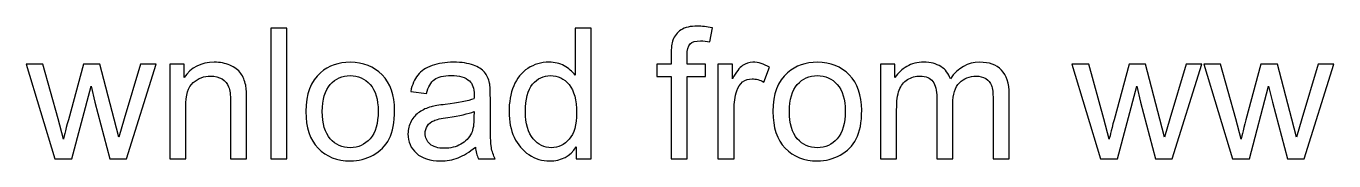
# Model space of a CAD drawing. Header units: millimetres. Extents: x -310 to 676, y -419 to 250.
# Drawn here: x 149.7 to 317.6, y -419.5 to -402.2 of the extents above; entities that cross this region are included whole.
import ezdxf

# ---------------------------------------------------------------- set-up
doc = ezdxf.new("R2010")
doc.units = ezdxf.units.MM
doc.header["$MEASUREMENT"] = 0
doc.layers.add('Layer 1', color=7, linetype='Continuous')

msp = doc.modelspace()

# ---------------------------------------------------------------- linework, layer by layer
at = {"layer": 'Layer 1', "color": 250}
for points, knots in [([(181.1174, -419.2338), (181.1174, -419.2338), (181.1174, -402.4363), (181.1174, -402.4363), (181.1174, -402.4363), (181.1174, -402.4363), (183.1819, -402.4363), (183.1819, -402.4363), (183.1819, -402.4363), (183.1819, -402.4363), (183.1819, -419.2338), (183.1819, -419.2338), (183.1819, -419.2338), (183.1819, -419.2338), (181.1174, -419.2338), (181.1174, -419.2338)], [0, 0, 0, 0, 0.2, 0.2, 0.2, 0.2, 0.4, 0.4, 0.4, 0.4, 0.6, 0.6, 0.6, 0.6, 1, 1, 1, 1]), ([(220.3311, -419.2338), (220.3311, -419.2338), (220.3311, -417.6893), (220.3311, -417.6893), (220.3311, -417.6893), (219.5609, -418.8897), (218.427, -419.4919), (216.9294, -419.4919), (216.9294, -419.4919), (215.9597, -419.4919), (215.0682, -419.226), (214.2589, -418.6903), (214.2589, -418.6903), (213.4456, -418.1585), (212.8161, -417.4117), (212.3664, -416.4577), (212.3664, -416.4577), (211.9207, -415.4997), (211.6978, -414.401), (211.6978, -413.1576), (211.6978, -413.1576), (211.6978, -411.9455), (211.9011, -410.8468), (212.3038, -409.8575), (212.3038, -409.8575), (212.7105, -408.8722), (213.3165, -408.1137), (214.1259, -407.5897), (214.1259, -407.5897), (214.9314, -407.0619), (215.8385, -406.7999), (216.8356, -406.7999), (216.8356, -406.7999), (217.5707, -406.7999), (218.2236, -406.9563), (218.7945, -407.2652), (218.7945, -407.2652), (219.3654, -407.5741), (219.8307, -407.9807), (220.1904, -408.4773), (220.1904, -408.4773), (220.1904, -408.4773), (220.1904, -402.4363), (220.1904, -402.4363), (220.1904, -402.4363), (220.1904, -402.4363), (222.2549, -402.4363), (222.2549, -402.4363), (222.2549, -402.4363), (222.2549, -402.4363), (222.2549, -419.2338), (222.2549, -419.2338), (222.2549, -419.2338), (222.2549, -419.2338), (220.3311, -419.2338), (220.3311, -419.2338)], [0, 0, 0, 0, 0.06666667, 0.06666667, 0.06666667, 0.06666667, 0.13333333, 0.13333333, 0.13333333, 0.13333333, 0.2, 0.2, 0.2, 0.2, 0.26666667, 0.26666667, 0.26666667, 0.26666667, 0.33333333, 0.33333333, 0.33333333, 0.33333333, 0.4, 0.4, 0.4, 0.4, 0.46666667, 0.46666667, 0.46666667, 0.46666667, 0.53333333, 0.53333333, 0.53333333, 0.53333333, 0.6, 0.6, 0.6, 0.6, 0.66666667, 0.66666667, 0.66666667, 0.66666667, 0.73333333, 0.73333333, 0.73333333, 0.73333333, 0.8, 0.8, 0.8, 0.8, 0.86666667, 0.86666667, 0.86666667, 0.86666667, 1, 1, 1, 1]), ([(232.5304, -419.2338), (232.5304, -419.2338), (232.5304, -408.6532), (232.5304, -408.6532), (232.5304, -408.6532), (232.5304, -408.6532), (230.7005, -408.6532), (230.7005, -408.6532), (230.7005, -408.6532), (230.7005, -408.6532), (230.7005, -407.058), (230.7005, -407.058), (230.7005, -407.058), (230.7005, -407.058), (232.5304, -407.058), (232.5304, -407.058), (232.5304, -407.058), (232.5304, -407.058), (232.5304, -405.7676), (232.5304, -405.7676), (232.5304, -405.7676), (232.5304, -404.9504), (232.6008, -404.3444), (232.7455, -403.9495), (232.7455, -403.9495), (232.9449, -403.4177), (233.289, -402.9837), (233.7895, -402.6513), (233.7895, -402.6513), (234.286, -402.319), (234.9859, -402.1548), (235.8852, -402.1548), (235.8852, -402.1548), (236.4678, -402.1548), (237.1091, -402.2252), (237.8129, -402.362), (237.8129, -402.362), (237.8129, -402.362), (237.504, -404.1684), (237.504, -404.1684), (237.504, -404.1684), (237.0739, -404.0942), (236.6712, -404.0551), (236.288, -404.0551), (236.288, -404.0551), (235.6624, -404.0551), (235.2205, -404.188), (234.9586, -404.4539), (234.9586, -404.4539), (234.7005, -404.7198), (234.5715, -405.2163), (234.5715, -405.9436), (234.5715, -405.9436), (234.5715, -405.9436), (234.5715, -407.058), (234.5715, -407.058), (234.5715, -407.058), (234.5715, -407.058), (236.941, -407.058), (236.941, -407.058), (236.941, -407.058), (236.941, -407.058), (236.941, -408.6532), (236.941, -408.6532), (236.941, -408.6532), (236.941, -408.6532), (234.5949, -408.6532), (234.5949, -408.6532), (234.5949, -408.6532), (234.5949, -408.6532), (234.5949, -419.2338), (234.5949, -419.2338), (234.5949, -419.2338), (234.5949, -419.2338), (232.5304, -419.2338), (232.5304, -419.2338)], [0, 0, 0, 0, 0.05, 0.05, 0.05, 0.05, 0.1, 0.1, 0.1, 0.1, 0.15, 0.15, 0.15, 0.15, 0.2, 0.2, 0.2, 0.2, 0.25, 0.25, 0.25, 0.25, 0.3, 0.3, 0.3, 0.3, 0.35, 0.35, 0.35, 0.35, 0.4, 0.4, 0.4, 0.4, 0.45, 0.45, 0.45, 0.45, 0.5, 0.5, 0.5, 0.5, 0.55, 0.55, 0.55, 0.55, 0.6, 0.6, 0.6, 0.6, 0.65, 0.65, 0.65, 0.65, 0.7, 0.7, 0.7, 0.7, 0.75, 0.75, 0.75, 0.75, 0.8, 0.8, 0.8, 0.8, 0.85, 0.85, 0.85, 0.85, 0.9, 0.9, 0.9, 0.9, 1, 1, 1, 1]), ([(153.3639, -419.2338), (153.3639, -419.2338), (149.6846, -407.058), (149.6846, -407.058), (149.6846, -407.058), (149.6846, -407.058), (151.8429, -407.058), (151.8429, -407.058), (151.8429, -407.058), (151.8429, -407.058), (153.7862, -414.0843), (153.7862, -414.0843), (153.7862, -414.0843), (153.7862, -414.0843), (154.4743, -416.7001), (154.4743, -416.7001), (154.4743, -416.7001), (154.5017, -416.5711), (154.7129, -415.7343), (155.1039, -414.1899), (155.1039, -414.1899), (155.1039, -414.1899), (157.0315, -407.058), (157.0315, -407.058), (157.0315, -407.058), (157.0315, -407.058), (159.1468, -407.058), (159.1468, -407.058), (159.1468, -407.058), (159.1468, -407.058), (160.9806, -414.1273), (160.9806, -414.1273), (160.9806, -414.1273), (160.9806, -414.1273), (161.5789, -416.4459), (161.5789, -416.4459), (161.5789, -416.4459), (161.5789, -416.4459), (162.2788, -414.096), (162.2788, -414.096), (162.2788, -414.096), (162.2788, -414.096), (164.3824, -407.058), (164.3824, -407.058), (164.3824, -407.058), (164.3824, -407.058), (166.3882, -407.058), (166.3882, -407.058), (166.3882, -407.058), (166.3882, -407.058), (162.5681, -419.2338), (162.5681, -419.2338), (162.5681, -419.2338), (162.5681, -419.2338), (160.4332, -419.2338), (160.4332, -419.2338), (160.4332, -419.2338), (160.4332, -419.2338), (158.5017, -411.9494), (158.5017, -411.9494), (158.5017, -411.9494), (158.5017, -411.9494), (158.0129, -409.8654), (158.0129, -409.8654), (158.0129, -409.8654), (158.0129, -409.8654), (155.5496, -419.2338), (155.5496, -419.2338), (155.5496, -419.2338), (155.5496, -419.2338), (153.3639, -419.2338), (153.3639, -419.2338)], [0, 0, 0, 0, 0.05263158, 0.05263158, 0.05263158, 0.05263158, 0.10526316, 0.10526316, 0.10526316, 0.10526316, 0.15789474, 0.15789474, 0.15789474, 0.15789474, 0.21052632, 0.21052632, 0.21052632, 0.21052632, 0.26315789, 0.26315789, 0.26315789, 0.26315789, 0.31578947, 0.31578947, 0.31578947, 0.31578947, 0.36842105, 0.36842105, 0.36842105, 0.36842105, 0.42105263, 0.42105263, 0.42105263, 0.42105263, 0.47368421, 0.47368421, 0.47368421, 0.47368421, 0.52631579, 0.52631579, 0.52631579, 0.52631579, 0.57894737, 0.57894737, 0.57894737, 0.57894737, 0.63157895, 0.63157895, 0.63157895, 0.63157895, 0.68421053, 0.68421053, 0.68421053, 0.68421053, 0.73684211, 0.73684211, 0.73684211, 0.73684211, 0.78947368, 0.78947368, 0.78947368, 0.78947368, 0.84210526, 0.84210526, 0.84210526, 0.84210526, 0.89473684, 0.89473684, 0.89473684, 0.89473684, 1, 1, 1, 1]), ([(168.1165, -419.2338), (168.1165, -419.2338), (168.1165, -407.058), (168.1165, -407.058), (168.1165, -407.058), (168.1165, -407.058), (169.9698, -407.058), (169.9698, -407.058), (169.9698, -407.058), (169.9698, -407.058), (169.9698, -408.7862), (169.9698, -408.7862), (169.9698, -408.7862), (170.8613, -407.4607), (172.1516, -406.7999), (173.8369, -406.7999), (173.8369, -406.7999), (174.5719, -406.7999), (175.2445, -406.9328), (175.8583, -407.1948), (175.8583, -407.1948), (176.4722, -407.4568), (176.9336, -407.8048), (177.2386, -408.231), (177.2386, -408.231), (177.5436, -408.6572), (177.7586, -409.1655), (177.8798, -409.752), (177.8798, -409.752), (177.9541, -410.1352), (177.9932, -410.8038), (177.9932, -411.7578), (177.9932, -411.7578), (177.9932, -411.7578), (177.9932, -419.2338), (177.9932, -419.2338), (177.9932, -419.2338), (177.9932, -419.2338), (175.9287, -419.2338), (175.9287, -419.2338), (175.9287, -419.2338), (175.9287, -419.2338), (175.9287, -411.836), (175.9287, -411.836), (175.9287, -411.836), (175.9287, -410.9954), (175.8505, -410.3658), (175.6902, -409.9514), (175.6902, -409.9514), (175.5299, -409.5369), (175.2445, -409.2046), (174.8378, -408.9543), (174.8378, -408.9543), (174.4312, -408.708), (173.9502, -408.5829), (173.4028, -408.5829), (173.4028, -408.5829), (172.527, -408.5829), (171.7724, -408.8605), (171.135, -409.4196), (171.135, -409.4196), (170.4977, -409.9748), (170.181, -411.0345), (170.181, -412.5907), (170.181, -412.5907), (170.181, -412.5907), (170.181, -419.2338), (170.181, -419.2338), (170.181, -419.2338), (170.181, -419.2338), (168.1165, -419.2338), (168.1165, -419.2338)], [0, 0, 0, 0, 0.05263158, 0.05263158, 0.05263158, 0.05263158, 0.10526316, 0.10526316, 0.10526316, 0.10526316, 0.15789474, 0.15789474, 0.15789474, 0.15789474, 0.21052632, 0.21052632, 0.21052632, 0.21052632, 0.26315789, 0.26315789, 0.26315789, 0.26315789, 0.31578947, 0.31578947, 0.31578947, 0.31578947, 0.36842105, 0.36842105, 0.36842105, 0.36842105, 0.42105263, 0.42105263, 0.42105263, 0.42105263, 0.47368421, 0.47368421, 0.47368421, 0.47368421, 0.52631579, 0.52631579, 0.52631579, 0.52631579, 0.57894737, 0.57894737, 0.57894737, 0.57894737, 0.63157895, 0.63157895, 0.63157895, 0.63157895, 0.68421053, 0.68421053, 0.68421053, 0.68421053, 0.73684211, 0.73684211, 0.73684211, 0.73684211, 0.78947368, 0.78947368, 0.78947368, 0.78947368, 0.84210526, 0.84210526, 0.84210526, 0.84210526, 0.89473684, 0.89473684, 0.89473684, 0.89473684, 1, 1, 1, 1]), ([(185.6022, -413.1459), (185.6022, -410.8976), (186.2278, -409.2319), (187.4829, -408.1489), (187.4829, -408.1489), (188.5269, -407.2495), (189.8055, -406.7999), (191.3108, -406.7999), (191.3108, -406.7999), (192.9804, -406.7999), (194.3489, -407.3473), (195.4125, -408.4421), (195.4125, -408.4421), (196.4721, -409.533), (197.0038, -411.0462), (197.0038, -412.9738), (197.0038, -412.9738), (197.0038, -414.5379), (196.7692, -415.7656), (196.3, -416.661), (196.3, -416.661), (195.8308, -417.5564), (195.1466, -418.2524), (194.2473, -418.749), (194.2473, -418.749), (193.3519, -419.2455), (192.3705, -419.4919), (191.3108, -419.4919), (191.3108, -419.4919), (189.6061, -419.4919), (188.2297, -418.9484), (187.1779, -417.8575), (187.1779, -417.8575), (186.1261, -416.7666), (185.6022, -415.1947), (185.6022, -413.1459)], [0, 0, 0, 0, 0.1, 0.1, 0.1, 0.1, 0.2, 0.2, 0.2, 0.2, 0.3, 0.3, 0.3, 0.3, 0.4, 0.4, 0.4, 0.4, 0.5, 0.5, 0.5, 0.5, 0.6, 0.6, 0.6, 0.6, 0.7, 0.7, 0.7, 0.7, 0.8, 0.8, 0.8, 0.8, 1, 1, 1, 1]), ([(207.3772, -417.7089), (206.6108, -418.3619), (205.8718, -418.8193), (205.1641, -419.0891), (205.1641, -419.0891), (204.4564, -419.3589), (203.6978, -419.4919), (202.8846, -419.4919), (202.8846, -419.4919), (201.5473, -419.4919), (200.519, -419.1673), (199.7995, -418.5144), (199.7995, -418.5144), (199.0801, -417.8653), (198.7204, -417.0325), (198.7204, -416.0198), (198.7204, -416.0198), (198.7204, -415.4254), (198.8572, -414.8819), (199.127, -414.3893), (199.127, -414.3893), (199.4007, -413.8966), (199.7565, -413.5056), (200.1944, -413.2084), (200.1944, -413.2084), (200.6363, -412.9113), (201.1289, -412.6845), (201.6803, -412.532), (201.6803, -412.532), (202.0869, -412.4264), (202.7008, -412.3248), (203.518, -412.2231), (203.518, -412.2231), (205.1837, -412.0276), (206.4153, -411.7891), (207.2012, -411.5154), (207.2012, -411.5154), (207.209, -411.2339), (207.213, -411.054), (207.213, -410.9797), (207.213, -410.9797), (207.213, -410.143), (207.0175, -409.5526), (206.6265, -409.2085), (206.6265, -409.2085), (206.0986, -408.7432), (205.3127, -408.5125), (204.2726, -408.5125), (204.2726, -408.5125), (203.299, -408.5125), (202.5796, -408.6845), (202.1182, -409.0247), (202.1182, -409.0247), (201.6529, -409.3649), (201.3127, -409.967), (201.0898, -410.835), (201.0898, -410.835), (201.0898, -410.835), (199.0723, -410.5535), (199.0723, -410.5535), (199.0723, -410.5535), (199.256, -409.6894), (199.5571, -408.9895), (199.9794, -408.4577), (199.9794, -408.4577), (200.4017, -407.926), (201.0116, -407.5193), (201.8093, -407.23), (201.8093, -407.23), (202.603, -406.9446), (203.5297, -406.7999), (204.5776, -406.7999), (204.5776, -406.7999), (205.6177, -406.7999), (206.4661, -406.9211), (207.1191, -407.1674), (207.1191, -407.1674), (207.7682, -407.4138), (208.2491, -407.7188), (208.5541, -408.0902), (208.5541, -408.0902), (208.8591, -408.4617), (209.0741, -408.9309), (209.1993, -409.4978), (209.1993, -409.4978), (209.2657, -409.8497), (209.3009, -410.4831), (209.3009, -411.3942), (209.3009, -411.3942), (209.3009, -411.3942), (209.3009, -414.1312), (209.3009, -414.1312), (209.3009, -414.1312), (209.3009, -416.0432), (209.3439, -417.2514), (209.4299, -417.7636), (209.4299, -417.7636), (209.5121, -418.2758), (209.6841, -418.7646), (209.9343, -419.2338), (209.9343, -419.2338), (209.9343, -419.2338), (207.776, -419.2338), (207.776, -419.2338), (207.776, -419.2338), (207.5688, -418.7998), (207.4358, -418.2915), (207.3772, -417.7089)], [0, 0, 0, 0, 0.03571429, 0.03571429, 0.03571429, 0.03571429, 0.07142857, 0.07142857, 0.07142857, 0.07142857, 0.10714286, 0.10714286, 0.10714286, 0.10714286, 0.14285714, 0.14285714, 0.14285714, 0.14285714, 0.17857143, 0.17857143, 0.17857143, 0.17857143, 0.21428571, 0.21428571, 0.21428571, 0.21428571, 0.25, 0.25, 0.25, 0.25, 0.28571429, 0.28571429, 0.28571429, 0.28571429, 0.32142857, 0.32142857, 0.32142857, 0.32142857, 0.35714286, 0.35714286, 0.35714286, 0.35714286, 0.39285714, 0.39285714, 0.39285714, 0.39285714, 0.42857143, 0.42857143, 0.42857143, 0.42857143, 0.46428571, 0.46428571, 0.46428571, 0.46428571, 0.5, 0.5, 0.5, 0.5, 0.53571429, 0.53571429, 0.53571429, 0.53571429, 0.57142857, 0.57142857, 0.57142857, 0.57142857, 0.60714286, 0.60714286, 0.60714286, 0.60714286, 0.64285714, 0.64285714, 0.64285714, 0.64285714, 0.67857143, 0.67857143, 0.67857143, 0.67857143, 0.71428571, 0.71428571, 0.71428571, 0.71428571, 0.75, 0.75, 0.75, 0.75, 0.78571429, 0.78571429, 0.78571429, 0.78571429, 0.82142857, 0.82142857, 0.82142857, 0.82142857, 0.85714286, 0.85714286, 0.85714286, 0.85714286, 0.89285714, 0.89285714, 0.89285714, 0.89285714, 0.92857143, 0.92857143, 0.92857143, 0.92857143, 1, 1, 1, 1]), ([(238.5323, -419.2338), (238.5323, -419.2338), (238.5323, -407.058), (238.5323, -407.058), (238.5323, -407.058), (238.5323, -407.058), (240.3857, -407.058), (240.3857, -407.058), (240.3857, -407.058), (240.3857, -407.058), (240.3857, -408.923), (240.3857, -408.923), (240.3857, -408.923), (240.8588, -408.0589), (241.2967, -407.4881), (241.6994, -407.2144), (241.6994, -407.2144), (242.1022, -406.9367), (242.544, -406.7999), (243.0249, -406.7999), (243.0249, -406.7999), (243.7209, -406.7999), (244.4286, -407.0189), (245.1481, -407.4529), (245.1481, -407.4529), (245.1481, -407.4529), (244.413, -409.3571), (244.413, -409.3571), (244.413, -409.3571), (243.9125, -409.0755), (243.412, -408.9348), (242.9116, -408.9348), (242.9116, -408.9348), (242.4619, -408.9348), (242.0592, -409.0716), (241.7033, -409.3414), (241.7033, -409.3414), (241.3475, -409.6112), (241.0934, -409.9866), (240.9409, -410.4675), (240.9409, -410.4675), (240.7102, -411.1987), (240.5968, -412.0002), (240.5968, -412.8722), (240.5968, -412.8722), (240.5968, -412.8722), (240.5968, -419.2338), (240.5968, -419.2338), (240.5968, -419.2338), (240.5968, -419.2338), (238.5323, -419.2338), (238.5323, -419.2338)], [0, 0, 0, 0, 0.07142857, 0.07142857, 0.07142857, 0.07142857, 0.14285714, 0.14285714, 0.14285714, 0.14285714, 0.21428571, 0.21428571, 0.21428571, 0.21428571, 0.28571429, 0.28571429, 0.28571429, 0.28571429, 0.35714286, 0.35714286, 0.35714286, 0.35714286, 0.42857143, 0.42857143, 0.42857143, 0.42857143, 0.5, 0.5, 0.5, 0.5, 0.57142857, 0.57142857, 0.57142857, 0.57142857, 0.64285714, 0.64285714, 0.64285714, 0.64285714, 0.71428571, 0.71428571, 0.71428571, 0.71428571, 0.78571429, 0.78571429, 0.78571429, 0.78571429, 0.85714286, 0.85714286, 0.85714286, 0.85714286, 1, 1, 1, 1]), ([(245.5938, -413.1459), (245.5938, -410.8976), (246.2194, -409.2319), (247.4745, -408.1489), (247.4745, -408.1489), (248.5185, -407.2495), (249.7971, -406.7999), (251.3024, -406.7999), (251.3024, -406.7999), (252.972, -406.7999), (254.3405, -407.3473), (255.4041, -408.4421), (255.4041, -408.4421), (256.4637, -409.533), (256.9954, -411.0462), (256.9954, -412.9738), (256.9954, -412.9738), (256.9954, -414.5379), (256.7608, -415.7656), (256.2916, -416.661), (256.2916, -416.661), (255.8224, -417.5564), (255.1382, -418.2524), (254.2389, -418.749), (254.2389, -418.749), (253.3435, -419.2455), (252.3621, -419.4919), (251.3024, -419.4919), (251.3024, -419.4919), (249.5977, -419.4919), (248.2213, -418.9484), (247.1695, -417.8575), (247.1695, -417.8575), (246.1177, -416.7666), (245.5938, -415.1947), (245.5938, -413.1459)], [0, 0, 0, 0, 0.1, 0.1, 0.1, 0.1, 0.2, 0.2, 0.2, 0.2, 0.3, 0.3, 0.3, 0.3, 0.4, 0.4, 0.4, 0.4, 0.5, 0.5, 0.5, 0.5, 0.6, 0.6, 0.6, 0.6, 0.7, 0.7, 0.7, 0.7, 0.8, 0.8, 0.8, 0.8, 1, 1, 1, 1]), ([(259.4158, -419.2338), (259.4158, -419.2338), (259.4158, -407.058), (259.4158, -407.058), (259.4158, -407.058), (259.4158, -407.058), (261.2691, -407.058), (261.2691, -407.058), (261.2691, -407.058), (261.2691, -407.058), (261.2691, -408.7784), (261.2691, -408.7784), (261.2691, -408.7784), (261.6484, -408.184), (262.1567, -407.7031), (262.7901, -407.3434), (262.7901, -407.3434), (263.4236, -406.9798), (264.143, -406.7999), (264.9524, -406.7999), (264.9524, -406.7999), (265.8517, -406.7999), (266.5907, -406.9876), (267.1655, -407.359), (267.1655, -407.359), (267.7402, -407.7344), (268.1469, -408.2544), (268.3815, -408.927), (268.3815, -408.927), (269.3512, -407.5076), (270.6063, -406.7999), (272.1547, -406.7999), (272.1547, -406.7999), (273.3668, -406.7999), (274.3013, -407.1322), (274.9503, -407.8009), (274.9503, -407.8009), (275.6033, -408.4695), (275.9318, -409.4978), (275.9318, -410.8859), (275.9318, -410.8859), (275.9318, -410.8859), (275.9318, -419.2338), (275.9318, -419.2338), (275.9318, -419.2338), (275.9318, -419.2338), (273.8673, -419.2338), (273.8673, -419.2338), (273.8673, -419.2338), (273.8673, -419.2338), (273.8673, -411.5701), (273.8673, -411.5701), (273.8673, -411.5701), (273.8673, -410.749), (273.7969, -410.1547), (273.6639, -409.7911), (273.6639, -409.7911), (273.531, -409.4274), (273.2886, -409.1381), (272.9328, -408.9152), (272.9328, -408.9152), (272.5809, -408.6924), (272.1664, -408.5829), (271.6933, -408.5829), (271.6933, -408.5829), (270.8331, -408.5829), (270.1214, -408.8683), (269.5545, -409.4353), (269.5545, -409.4353), (268.9875, -410.0061), (268.706, -410.9172), (268.706, -412.1684), (268.706, -412.1684), (268.706, -412.1684), (268.706, -419.2338), (268.706, -419.2338), (268.706, -419.2338), (268.706, -419.2338), (266.6415, -419.2338), (266.6415, -419.2338), (266.6415, -419.2338), (266.6415, -419.2338), (266.6415, -411.3316), (266.6415, -411.3316), (266.6415, -411.3316), (266.6415, -410.4167), (266.4734, -409.7285), (266.1371, -409.271), (266.1371, -409.271), (265.8009, -408.8136), (265.2495, -408.5829), (264.4871, -408.5829), (264.4871, -408.5829), (263.9084, -408.5829), (263.3727, -408.7354), (262.8801, -409.0403), (262.8801, -409.0403), (262.3874, -409.3453), (262.0316, -409.7911), (261.8087, -410.3815), (261.8087, -410.3815), (261.5898, -410.968), (261.4803, -411.8165), (261.4803, -412.923), (261.4803, -412.923), (261.4803, -412.923), (261.4803, -419.2338), (261.4803, -419.2338), (261.4803, -419.2338), (261.4803, -419.2338), (259.4158, -419.2338), (259.4158, -419.2338)], [0, 0, 0, 0, 0.03448276, 0.03448276, 0.03448276, 0.03448276, 0.06896552, 0.06896552, 0.06896552, 0.06896552, 0.10344828, 0.10344828, 0.10344828, 0.10344828, 0.13793103, 0.13793103, 0.13793103, 0.13793103, 0.17241379, 0.17241379, 0.17241379, 0.17241379, 0.20689655, 0.20689655, 0.20689655, 0.20689655, 0.24137931, 0.24137931, 0.24137931, 0.24137931, 0.27586207, 0.27586207, 0.27586207, 0.27586207, 0.31034483, 0.31034483, 0.31034483, 0.31034483, 0.34482759, 0.34482759, 0.34482759, 0.34482759, 0.37931034, 0.37931034, 0.37931034, 0.37931034, 0.4137931, 0.4137931, 0.4137931, 0.4137931, 0.44827586, 0.44827586, 0.44827586, 0.44827586, 0.48275862, 0.48275862, 0.48275862, 0.48275862, 0.51724138, 0.51724138, 0.51724138, 0.51724138, 0.55172414, 0.55172414, 0.55172414, 0.55172414, 0.5862069, 0.5862069, 0.5862069, 0.5862069, 0.62068966, 0.62068966, 0.62068966, 0.62068966, 0.65517241, 0.65517241, 0.65517241, 0.65517241, 0.68965517, 0.68965517, 0.68965517, 0.68965517, 0.72413793, 0.72413793, 0.72413793, 0.72413793, 0.75862069, 0.75862069, 0.75862069, 0.75862069, 0.79310345, 0.79310345, 0.79310345, 0.79310345, 0.82758621, 0.82758621, 0.82758621, 0.82758621, 0.86206897, 0.86206897, 0.86206897, 0.86206897, 0.89655172, 0.89655172, 0.89655172, 0.89655172, 0.93103448, 0.93103448, 0.93103448, 0.93103448, 1, 1, 1, 1]), ([(287.6657, -419.2338), (287.6657, -419.2338), (283.9864, -407.058), (283.9864, -407.058), (283.9864, -407.058), (283.9864, -407.058), (286.1447, -407.058), (286.1447, -407.058), (286.1447, -407.058), (286.1447, -407.058), (288.088, -414.0843), (288.088, -414.0843), (288.088, -414.0843), (288.088, -414.0843), (288.7761, -416.7001), (288.7761, -416.7001), (288.7761, -416.7001), (288.8035, -416.5711), (289.0147, -415.7343), (289.4057, -414.1899), (289.4057, -414.1899), (289.4057, -414.1899), (291.3333, -407.058), (291.3333, -407.058), (291.3333, -407.058), (291.3333, -407.058), (293.4486, -407.058), (293.4486, -407.058), (293.4486, -407.058), (293.4486, -407.058), (295.2824, -414.1273), (295.2824, -414.1273), (295.2824, -414.1273), (295.2824, -414.1273), (295.8807, -416.4459), (295.8807, -416.4459), (295.8807, -416.4459), (295.8807, -416.4459), (296.5806, -414.096), (296.5806, -414.096), (296.5806, -414.096), (296.5806, -414.096), (298.6842, -407.058), (298.6842, -407.058), (298.6842, -407.058), (298.6842, -407.058), (300.69, -407.058), (300.69, -407.058), (300.69, -407.058), (300.69, -407.058), (296.8699, -419.2338), (296.8699, -419.2338), (296.8699, -419.2338), (296.8699, -419.2338), (294.735, -419.2338), (294.735, -419.2338), (294.735, -419.2338), (294.735, -419.2338), (292.8035, -411.9494), (292.8035, -411.9494), (292.8035, -411.9494), (292.8035, -411.9494), (292.3147, -409.8654), (292.3147, -409.8654), (292.3147, -409.8654), (292.3147, -409.8654), (289.8514, -419.2338), (289.8514, -419.2338), (289.8514, -419.2338), (289.8514, -419.2338), (287.6657, -419.2338), (287.6657, -419.2338)], [0, 0, 0, 0, 0.05263158, 0.05263158, 0.05263158, 0.05263158, 0.10526316, 0.10526316, 0.10526316, 0.10526316, 0.15789474, 0.15789474, 0.15789474, 0.15789474, 0.21052632, 0.21052632, 0.21052632, 0.21052632, 0.26315789, 0.26315789, 0.26315789, 0.26315789, 0.31578947, 0.31578947, 0.31578947, 0.31578947, 0.36842105, 0.36842105, 0.36842105, 0.36842105, 0.42105263, 0.42105263, 0.42105263, 0.42105263, 0.47368421, 0.47368421, 0.47368421, 0.47368421, 0.52631579, 0.52631579, 0.52631579, 0.52631579, 0.57894737, 0.57894737, 0.57894737, 0.57894737, 0.63157895, 0.63157895, 0.63157895, 0.63157895, 0.68421053, 0.68421053, 0.68421053, 0.68421053, 0.73684211, 0.73684211, 0.73684211, 0.73684211, 0.78947368, 0.78947368, 0.78947368, 0.78947368, 0.84210526, 0.84210526, 0.84210526, 0.84210526, 0.89473684, 0.89473684, 0.89473684, 0.89473684, 1, 1, 1, 1]), ([(304.6079, -419.2338), (304.6079, -419.2338), (300.9286, -407.058), (300.9286, -407.058), (300.9286, -407.058), (300.9286, -407.058), (303.0869, -407.058), (303.0869, -407.058), (303.0869, -407.058), (303.0869, -407.058), (305.0302, -414.0843), (305.0302, -414.0843), (305.0302, -414.0843), (305.0302, -414.0843), (305.7183, -416.7001), (305.7183, -416.7001), (305.7183, -416.7001), (305.7457, -416.5711), (305.9569, -415.7343), (306.3479, -414.1899), (306.3479, -414.1899), (306.3479, -414.1899), (308.2755, -407.058), (308.2755, -407.058), (308.2755, -407.058), (308.2755, -407.058), (310.3908, -407.058), (310.3908, -407.058), (310.3908, -407.058), (310.3908, -407.058), (312.2246, -414.1273), (312.2246, -414.1273), (312.2246, -414.1273), (312.2246, -414.1273), (312.8229, -416.4459), (312.8229, -416.4459), (312.8229, -416.4459), (312.8229, -416.4459), (313.5228, -414.096), (313.5228, -414.096), (313.5228, -414.096), (313.5228, -414.096), (315.6264, -407.058), (315.6264, -407.058), (315.6264, -407.058), (315.6264, -407.058), (317.6322, -407.058), (317.6322, -407.058), (317.6322, -407.058), (317.6322, -407.058), (313.8121, -419.2338), (313.8121, -419.2338), (313.8121, -419.2338), (313.8121, -419.2338), (311.6772, -419.2338), (311.6772, -419.2338), (311.6772, -419.2338), (311.6772, -419.2338), (309.7457, -411.9494), (309.7457, -411.9494), (309.7457, -411.9494), (309.7457, -411.9494), (309.2569, -409.8654), (309.2569, -409.8654), (309.2569, -409.8654), (309.2569, -409.8654), (306.7936, -419.2338), (306.7936, -419.2338), (306.7936, -419.2338), (306.7936, -419.2338), (304.6079, -419.2338), (304.6079, -419.2338)], [0, 0, 0, 0, 0.05263158, 0.05263158, 0.05263158, 0.05263158, 0.10526316, 0.10526316, 0.10526316, 0.10526316, 0.15789474, 0.15789474, 0.15789474, 0.15789474, 0.21052632, 0.21052632, 0.21052632, 0.21052632, 0.26315789, 0.26315789, 0.26315789, 0.26315789, 0.31578947, 0.31578947, 0.31578947, 0.31578947, 0.36842105, 0.36842105, 0.36842105, 0.36842105, 0.42105263, 0.42105263, 0.42105263, 0.42105263, 0.47368421, 0.47368421, 0.47368421, 0.47368421, 0.52631579, 0.52631579, 0.52631579, 0.52631579, 0.57894737, 0.57894737, 0.57894737, 0.57894737, 0.63157895, 0.63157895, 0.63157895, 0.63157895, 0.68421053, 0.68421053, 0.68421053, 0.68421053, 0.73684211, 0.73684211, 0.73684211, 0.73684211, 0.78947368, 0.78947368, 0.78947368, 0.78947368, 0.84210526, 0.84210526, 0.84210526, 0.84210526, 0.89473684, 0.89473684, 0.89473684, 0.89473684, 1, 1, 1, 1]), ([(187.7136, -413.1498), (187.7136, -414.706), (188.0538, -415.8712), (188.7341, -416.6414), (188.7341, -416.6414), (189.4184, -417.4156), (190.2747, -417.8027), (191.3108, -417.8027), (191.3108, -417.8027), (192.3353, -417.8027), (193.1877, -417.4156), (193.8719, -416.6375), (193.8719, -416.6375), (194.5523, -415.8594), (194.8924, -414.6747), (194.8924, -413.0833), (194.8924, -413.0833), (194.8924, -411.5819), (194.5483, -410.444), (193.8641, -409.6738), (193.8641, -409.6738), (193.1798, -408.8996), (192.3274, -408.5125), (191.3108, -408.5125), (191.3108, -408.5125), (190.2747, -408.5125), (189.4184, -408.8957), (188.7341, -409.6659), (188.7341, -409.6659), (188.0538, -410.4362), (187.7136, -411.5975), (187.7136, -413.1498)], [0, 0, 0, 0, 0.11111111, 0.11111111, 0.11111111, 0.11111111, 0.22222222, 0.22222222, 0.22222222, 0.22222222, 0.33333333, 0.33333333, 0.33333333, 0.33333333, 0.44444444, 0.44444444, 0.44444444, 0.44444444, 0.55555556, 0.55555556, 0.55555556, 0.55555556, 0.66666667, 0.66666667, 0.66666667, 0.66666667, 0.77777778, 0.77777778, 0.77777778, 0.77777778, 1, 1, 1, 1]), ([(213.8092, -413.1615), (213.8092, -414.7177), (214.1376, -415.879), (214.7984, -416.6493), (214.7984, -416.6493), (215.4553, -417.4195), (216.2334, -417.8027), (217.1288, -417.8027), (217.1288, -417.8027), (218.032, -417.8027), (218.7984, -417.4352), (219.4318, -416.7001), (219.4318, -416.7001), (220.0613, -415.965), (220.3781, -414.8428), (220.3781, -413.3336), (220.3781, -413.3336), (220.3781, -411.6757), (220.0574, -410.4558), (219.4123, -409.6777), (219.4123, -409.6777), (218.771, -408.8996), (217.9773, -408.5125), (217.035, -408.5125), (217.035, -408.5125), (216.1161, -408.5125), (215.3498, -408.8839), (214.732, -409.6308), (214.732, -409.6308), (214.1181, -410.3776), (213.8092, -411.5545), (213.8092, -413.1615)], [0, 0, 0, 0, 0.11111111, 0.11111111, 0.11111111, 0.11111111, 0.22222222, 0.22222222, 0.22222222, 0.22222222, 0.33333333, 0.33333333, 0.33333333, 0.33333333, 0.44444444, 0.44444444, 0.44444444, 0.44444444, 0.55555556, 0.55555556, 0.55555556, 0.55555556, 0.66666667, 0.66666667, 0.66666667, 0.66666667, 0.77777778, 0.77777778, 0.77777778, 0.77777778, 1, 1, 1, 1]), ([(247.7052, -413.1498), (247.7052, -414.706), (248.0454, -415.8712), (248.7257, -416.6414), (248.7257, -416.6414), (249.41, -417.4156), (250.2663, -417.8027), (251.3024, -417.8027), (251.3024, -417.8027), (252.3269, -417.8027), (253.1793, -417.4156), (253.8635, -416.6375), (253.8635, -416.6375), (254.5439, -415.8594), (254.884, -414.6747), (254.884, -413.0833), (254.884, -413.0833), (254.884, -411.5819), (254.5399, -410.444), (253.8557, -409.6738), (253.8557, -409.6738), (253.1714, -408.8996), (252.319, -408.5125), (251.3024, -408.5125), (251.3024, -408.5125), (250.2663, -408.5125), (249.41, -408.8957), (248.7257, -409.6659), (248.7257, -409.6659), (248.0454, -410.4362), (247.7052, -411.5975), (247.7052, -413.1498)], [0, 0, 0, 0, 0.11111111, 0.11111111, 0.11111111, 0.11111111, 0.22222222, 0.22222222, 0.22222222, 0.22222222, 0.33333333, 0.33333333, 0.33333333, 0.33333333, 0.44444444, 0.44444444, 0.44444444, 0.44444444, 0.55555556, 0.55555556, 0.55555556, 0.55555556, 0.66666667, 0.66666667, 0.66666667, 0.66666667, 0.77777778, 0.77777778, 0.77777778, 0.77777778, 1, 1, 1, 1]), ([(207.213, -413.1341), (206.4622, -413.4391), (205.3361, -413.6972), (203.8347, -413.9083), (203.8347, -413.9083), (202.9823, -414.0295), (202.3802, -414.1664), (202.0283, -414.3189), (202.0283, -414.3189), (201.6764, -414.4714), (201.4066, -414.6943), (201.215, -414.9836), (201.215, -414.9836), (201.0234, -415.2768), (200.9256, -415.6014), (200.9256, -415.9611), (200.9256, -415.9611), (200.9256, -416.5046), (201.1329, -416.9621), (201.5512, -417.3257), (201.5512, -417.3257), (201.9696, -417.6893), (202.5796, -417.8731), (203.3811, -417.8731), (203.3811, -417.8731), (204.1749, -417.8731), (204.8826, -417.7011), (205.5043, -417.3531), (205.5043, -417.3531), (206.1221, -417.009), (206.5795, -416.5359), (206.8689, -415.9376), (206.8689, -415.9376), (207.0917, -415.4723), (207.2012, -414.7881), (207.2012, -413.8849), (207.2012, -413.8849), (207.2012, -413.8849), (207.213, -413.1341), (207.213, -413.1341)], [0, 0, 0, 0, 0.09090909, 0.09090909, 0.09090909, 0.09090909, 0.18181818, 0.18181818, 0.18181818, 0.18181818, 0.27272727, 0.27272727, 0.27272727, 0.27272727, 0.36363636, 0.36363636, 0.36363636, 0.36363636, 0.45454545, 0.45454545, 0.45454545, 0.45454545, 0.54545455, 0.54545455, 0.54545455, 0.54545455, 0.63636364, 0.63636364, 0.63636364, 0.63636364, 0.72727273, 0.72727273, 0.72727273, 0.72727273, 0.81818182, 0.81818182, 0.81818182, 0.81818182, 1, 1, 1, 1])]:
    msp.add_open_spline(points, degree=3, knots=knots, dxfattribs=at)

doc.saveas('drawing.dxf')
